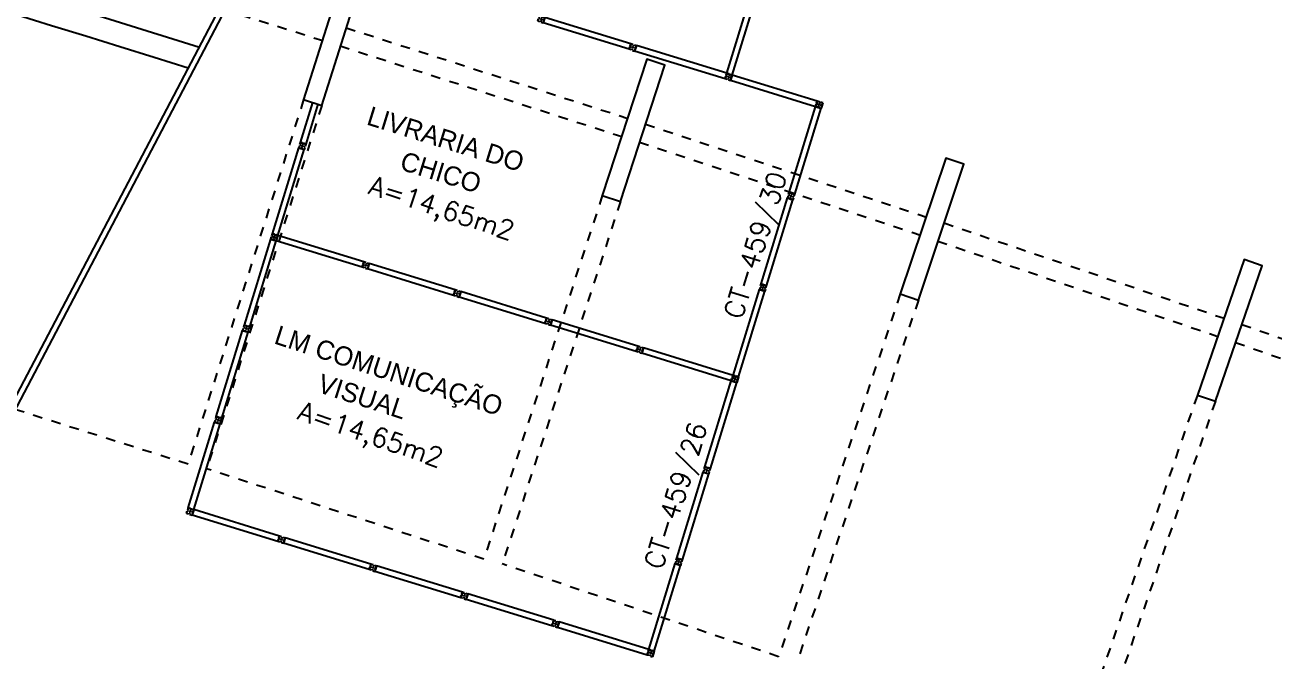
# Model space of a CAD drawing. Extents: x -165 to 137, y 302 to 416.
# Drawn here: x 100.25 to 113.31, y 339.1 to 345.75 of the extents above; entities that cross this region are included whole.
import ezdxf
from ezdxf.enums import TextEntityAlignment as Align

# ---------------------------------------------------------------- set-up
doc = ezdxf.new("R2010")
doc.units = 0
doc.header["$LTSCALE"] = 0.02
doc.header["$MEASUREMENT"] = 0
doc.linetypes.add('HIDDEN2', pattern=[0.1875, 0.125, -0.0625])
doc.layers.get('0').update_dxf_attribs({"linetype": 'CONTINUOUS'})
for name, color, linetype in [('DIV', 2, 'CONTINUOUS'), ('ESTR', 3, 'CONTINUOUS'), ('PISO', 1, 'CONTINUOUS'), ('PROJ', 1, 'HIDDEN2'), ('TEXTO', 2, 'CONTINUOUS'), ('ÁREA', 2, 'CONTINUOUS')]:
    doc.layers.add(name, color=color, linetype=linetype)
doc.styles.add('UNB-100', font='simplex.shx', dxfattribs={"height": 0.2})

# ---------------------------------------------------------------- blocks, each defined once
blk = doc.blocks.new('DIVMT-TTS')
for p, q in [((-0.03, 0.03), (-0.03, 0.006)), ((-0.008, 0.03), (-0.03, 0.03)), ((-0.0185, 0.006), (-0.03, 0.006)), ((-0.0185, -0.006), (-0.0185, 0.006)), ((-0.008, 0.03), (-0.008, 0.02)), ((-0.008, 0.02), (0.008, 0.02)), ((-0.0051, 0), (0.0051, 0)), ((0.0051, 0), (-0.0051, 0)), ((-0.0051, 0), (0.0051, 0)), ((0, -0.0051), (0, 0.0051)), ((0, 0.0051), (0, -0.0051)), ((0.008, 0.03), (0.008, 0.02)), ((0.008, 0.03), (0.03, 0.03)), ((0.0205, 0.006), (0.03, 0.006)), ((0.0205, -0.006), (0.0205, 0.006)), ((0.0205, 0.006), (0.0205, -0.006)), ((0.0205, 0.006), (0.03, 0.006)), ((0.97, 0.03), (0.03, 0.03)), ((0.03, 0.006), (0.03, 0.03)), ((0.03, -0.03), (0.03, 0.03)), ((0.03, -0.005), (0.03, 0.005)), ((0.97, -0.03), (0.97, 0.03)), ((0.97, 0.03), (0.97, 0.009)), ((0.97, 0.009), (0.97, 0.027)), ((0.9795, 0.006), (0.97, 0.006)), ((0.97, -0.005), (0.97, 0.005)), ((0.9795, 0.006), (0.9795, -0.006)), ((1.0051, 0), (0.9949, 0)), ((1, 0.0051), (1, -0.0051)), ((-0.0185, -0.006), (-0.03, -0.006)), ((-0.03, -0.03), (-0.03, -0.006)), ((-0.008, -0.03), (-0.03, -0.03)), ((-0.008, -0.03), (-0.008, -0.02)), ((-0.008, -0.02), (0.008, -0.02)), ((0.008, -0.03), (0.008, -0.02)), ((0.008, -0.03), (0.03, -0.03)), ((0.0205, -0.006), (0.03, -0.006)), ((0.0205, -0.006), (0.03, -0.006)), ((0.03, -0.006), (0.03, -0.03)), ((0.97, -0.03), (0.03, -0.03)), ((0.9795, -0.006), (0.97, -0.006)), ((0.97, -0.009), (0.97, -0.027))]:
    blk.add_line(p, q)

msp = doc.modelspace()

# ---------------------------------------------------------------- linework, layer by layer
at = {"layer": 'DIV', "color": 1}
for p, q in [((107.588, 345.248), (107.864, 346.146)), ((107.645, 345.23), (107.922, 346.129)), ((108.241, 344.001), (108.517, 344.899)), ((108.298, 343.983), (108.574, 344.882)), ((107.947, 343.045), (108.223, 343.944)), ((108.004, 343.027), (108.28, 343.926)), ((108.229, 343.965), (108.223, 343.944)), ((108.246, 343.937), (108.223, 343.944)), ((108.223, 343.944), (108.28, 343.926)), ((108.229, 343.965), (108.239, 343.962)), ((108.234, 343.98), (108.241, 344.001)), ((108.234, 343.98), (108.244, 343.977)), ((108.244, 343.977), (108.239, 343.962)), ((108.241, 344.001), (108.264, 343.994)), ((108.241, 344.001), (108.298, 343.983)), ((108.261, 343.995), (108.243, 344)), ((108.249, 343.946), (108.246, 343.937)), ((108.249, 343.946), (108.246, 343.937)), ((108.247, 343.936), (108.256, 343.933)), ((108.249, 343.946), (108.26, 343.942)), ((108.26, 343.942), (108.249, 343.946)), ((108.256, 343.965), (108.265, 343.962)), ((108.265, 343.962), (108.256, 343.965)), ((108.265, 343.962), (108.256, 343.965)), ((108.26, 343.942), (108.257, 343.933)), ((108.26, 343.942), (108.257, 343.933)), ((108.257, 343.933), (108.28, 343.926)), ((108.262, 343.968), (108.259, 343.959)), ((108.259, 343.959), (108.262, 343.968)), ((108.262, 343.968), (108.259, 343.959)), ((108.259, 343.959), (108.262, 343.968)), ((108.26, 343.983), (108.264, 343.994)), ((108.26, 343.983), (108.272, 343.979)), ((108.261, 343.985), (108.264, 343.994)), ((108.272, 343.981), (108.261, 343.985)), ((108.264, 343.994), (108.274, 343.991)), ((108.272, 343.979), (108.275, 343.99)), ((108.272, 343.981), (108.275, 343.99)), ((108.298, 343.983), (108.275, 343.99)), ((108.282, 343.965), (108.277, 343.95)), ((108.287, 343.947), (108.277, 343.95)), ((108.278, 343.989), (108.295, 343.984)), ((108.298, 343.983), (108.278, 343.989)), ((108.287, 343.947), (108.28, 343.926)), ((108.291, 343.962), (108.282, 343.965)), ((108.291, 343.962), (108.298, 343.983)), ((107.653, 342.089), (107.929, 342.988)), ((107.71, 342.072), (107.986, 342.97)), ((107.936, 343.009), (107.929, 342.988)), ((107.952, 342.981), (107.929, 342.988)), ((107.929, 342.988), (107.986, 342.97)), ((107.936, 343.009), (107.945, 343.006)), ((107.94, 343.024), (107.947, 343.045)), ((107.94, 343.024), (107.95, 343.021)), ((107.95, 343.021), (107.945, 343.006)), ((107.947, 343.045), (108.004, 343.027)), ((107.947, 343.045), (107.97, 343.038)), ((107.967, 343.039), (107.95, 343.044)), ((107.955, 342.99), (107.952, 342.981)), ((107.955, 342.99), (107.952, 342.981)), ((107.953, 342.98), (107.963, 342.977)), ((107.955, 342.99), (107.966, 342.986)), ((107.966, 342.986), (107.955, 342.99)), ((107.972, 343.006), (107.962, 343.009)), ((107.962, 343.009), (107.972, 343.006)), ((107.972, 343.006), (107.962, 343.009)), ((107.966, 342.986), (107.964, 342.977)), ((107.966, 342.986), (107.964, 342.977)), ((107.964, 342.977), (107.986, 342.97)), ((107.965, 343.003), (107.968, 343.012)), ((107.968, 343.012), (107.965, 343.003)), ((107.965, 343.003), (107.968, 343.012)), ((107.968, 343.012), (107.965, 343.003)), ((107.966, 343.027), (107.97, 343.038)), ((107.966, 343.027), (107.978, 343.023)), ((107.967, 343.029), (107.97, 343.038)), ((107.978, 343.025), (107.967, 343.029)), ((107.971, 343.038), (107.98, 343.035)), ((107.978, 343.025), (107.981, 343.034)), ((107.978, 343.023), (107.981, 343.034)), ((108.004, 343.027), (107.981, 343.034)), ((107.988, 343.009), (107.983, 342.994)), ((107.993, 342.991), (107.983, 342.994)), ((107.984, 343.034), (108.001, 343.028)), ((108.004, 343.027), (107.984, 343.034)), ((107.993, 342.991), (107.986, 342.97)), ((107.998, 343.006), (107.988, 343.009)), ((107.998, 343.006), (108.004, 343.027)), ((107.359, 341.133), (107.635, 342.032)), ((107.416, 341.116), (107.693, 342.014)), ((107.065, 340.177), (107.341, 341.076)), ((107.123, 340.16), (107.399, 341.058)), ((107.348, 341.097), (107.341, 341.076)), ((107.364, 341.069), (107.341, 341.076)), ((107.341, 341.076), (107.399, 341.058)), ((107.348, 341.097), (107.358, 341.094)), ((107.353, 341.112), (107.359, 341.133)), ((107.353, 341.112), (107.362, 341.109)), ((107.362, 341.109), (107.358, 341.094)), ((107.359, 341.133), (107.382, 341.126)), ((107.359, 341.133), (107.416, 341.116)), ((107.379, 341.127), (107.362, 341.132)), ((107.367, 341.078), (107.364, 341.069)), ((107.367, 341.078), (107.364, 341.069)), ((107.365, 341.069), (107.375, 341.066)), ((107.367, 341.078), (107.379, 341.074)), ((107.379, 341.074), (107.367, 341.078)), ((107.374, 341.097), (107.384, 341.094)), ((107.384, 341.094), (107.374, 341.097)), ((107.384, 341.094), (107.374, 341.097)), ((107.379, 341.074), (107.376, 341.065)), ((107.379, 341.074), (107.376, 341.065)), ((107.376, 341.065), (107.399, 341.058)), ((107.38, 341.101), (107.377, 341.091)), ((107.377, 341.091), (107.38, 341.101)), ((107.38, 341.101), (107.377, 341.091)), ((107.377, 341.091), (107.38, 341.101)), ((107.379, 341.115), (107.382, 341.126)), ((107.379, 341.117), (107.382, 341.126)), ((107.391, 341.114), (107.379, 341.117)), ((107.379, 341.115), (107.39, 341.112)), ((107.383, 341.126), (107.393, 341.123)), ((107.39, 341.112), (107.394, 341.123)), ((107.391, 341.114), (107.394, 341.123)), ((107.416, 341.116), (107.394, 341.123)), ((107.396, 341.122), (107.414, 341.117)), ((107.416, 341.116), (107.396, 341.122)), ((107.4, 341.098), (107.396, 341.082)), ((107.405, 341.079), (107.396, 341.082)), ((107.405, 341.079), (107.399, 341.058)), ((107.41, 341.095), (107.4, 341.098)), ((107.41, 341.095), (107.416, 341.116)), ((106.771, 339.222), (107.048, 340.12)), ((106.829, 339.204), (107.105, 340.102)), ((107.054, 340.141), (107.048, 340.12)), ((107.071, 340.113), (107.048, 340.12)), ((107.048, 340.12), (107.105, 340.102)), ((107.054, 340.141), (107.064, 340.138)), ((107.059, 340.156), (107.065, 340.177)), ((107.059, 340.156), (107.068, 340.154)), ((107.068, 340.154), (107.064, 340.138)), ((107.065, 340.177), (107.123, 340.16)), ((107.065, 340.177), (107.088, 340.17)), ((107.085, 340.171), (107.068, 340.177)), ((107.073, 340.122), (107.071, 340.113)), ((107.073, 340.122), (107.071, 340.113)), ((107.072, 340.113), (107.081, 340.11)), ((107.073, 340.122), (107.085, 340.119)), ((107.085, 340.119), (107.073, 340.122)), ((107.09, 340.138), (107.08, 340.141)), ((107.08, 340.141), (107.09, 340.138)), ((107.09, 340.138), (107.08, 340.141)), ((107.085, 340.119), (107.082, 340.11)), ((107.085, 340.119), (107.082, 340.11)), ((107.082, 340.11), (107.105, 340.102)), ((107.084, 340.135), (107.087, 340.145)), ((107.087, 340.145), (107.084, 340.135)), ((107.084, 340.135), (107.087, 340.145)), ((107.087, 340.145), (107.084, 340.135)), ((107.085, 340.161), (107.088, 340.17)), ((107.085, 340.159), (107.088, 340.17)), ((107.097, 340.158), (107.085, 340.161)), ((107.085, 340.159), (107.096, 340.156)), ((107.089, 340.17), (107.099, 340.167)), ((107.096, 340.156), (107.1, 340.167)), ((107.097, 340.158), (107.1, 340.167)), ((107.123, 340.16), (107.1, 340.167)), ((107.107, 340.142), (107.102, 340.126)), ((107.111, 340.124), (107.102, 340.126)), ((107.103, 340.166), (107.12, 340.161)), ((107.123, 340.16), (107.103, 340.166)), ((107.111, 340.124), (107.105, 340.102)), ((107.116, 340.139), (107.107, 340.142)), ((107.116, 340.139), (107.123, 340.16))]:
    msp.add_line(p, q, dxfattribs=at)
at = {"layer": 'DIV'}
for p, q in [((106.567, 345.499), (106.574, 345.522)), ((106.588, 345.492), (106.567, 345.499)), ((106.585, 345.518), (106.574, 345.522)), ((106.584, 345.556), (106.577, 345.533)), ((106.588, 345.53), (106.577, 345.533)), ((106.605, 345.55), (106.584, 345.556)), ((106.588, 345.53), (106.585, 345.518)), ((106.588, 345.492), (106.591, 345.502)), ((106.591, 345.502), (106.606, 345.497)), ((106.599, 345.52), (106.609, 345.517)), ((106.609, 345.517), (106.599, 345.52)), ((106.599, 345.52), (106.609, 345.517)), ((106.605, 345.55), (106.603, 345.54)), ((106.603, 345.54), (106.618, 345.535)), ((106.606, 345.524), (106.603, 345.514)), ((106.603, 345.514), (106.606, 345.524)), ((106.603, 345.488), (106.606, 345.497)), ((106.603, 345.488), (106.624, 345.481)), ((106.621, 345.545), (106.618, 345.535)), ((106.621, 345.545), (106.642, 345.539)), ((106.626, 345.518), (106.622, 345.507)), ((106.622, 345.507), (106.626, 345.518)), ((106.622, 345.507), (106.631, 345.504)), ((106.622, 345.507), (106.631, 345.504)), ((106.642, 345.539), (106.624, 345.481)), ((106.631, 345.504), (106.624, 345.481)), ((107.57, 345.19), (106.624, 345.481)), ((106.626, 345.518), (106.635, 345.516)), ((106.626, 345.518), (106.635, 345.516)), ((106.634, 345.515), (106.632, 345.505)), ((106.635, 345.516), (106.642, 345.539)), ((107.588, 345.248), (106.642, 345.539)), ((107.588, 345.248), (107.57, 345.19)), ((107.57, 345.19), (107.578, 345.213)), ((107.57, 345.19), (107.577, 345.21)), ((107.592, 345.184), (107.57, 345.19)), ((107.577, 345.21), (107.571, 345.193)), ((107.581, 345.224), (107.578, 345.214)), ((107.589, 345.21), (107.578, 345.213)), ((107.587, 345.21), (107.578, 345.213)), ((107.588, 345.248), (107.581, 345.225)), ((107.592, 345.221), (107.581, 345.225)), ((107.59, 345.222), (107.581, 345.225)), ((107.582, 345.228), (107.587, 345.245)), ((107.587, 345.21), (107.59, 345.222)), ((107.609, 345.241), (107.588, 345.248)), ((107.588, 345.248), (107.645, 345.23)), ((107.592, 345.221), (107.589, 345.21)), ((107.608, 345.241), (107.591, 345.247)), ((107.592, 345.184), (107.594, 345.193)), ((107.594, 345.193), (107.61, 345.189)), ((107.603, 345.212), (107.613, 345.209)), ((107.613, 345.209), (107.603, 345.212)), ((107.603, 345.212), (107.613, 345.209)), ((107.613, 345.209), (107.603, 345.212)), ((107.613, 345.209), (107.603, 345.212)), ((107.609, 345.241), (107.606, 345.232)), ((107.606, 345.232), (107.622, 345.227)), ((107.609, 345.215), (107.606, 345.205)), ((107.606, 345.205), (107.609, 345.215)), ((107.606, 345.205), (107.609, 345.215)), ((107.606, 345.205), (107.609, 345.215)), ((107.607, 345.179), (107.61, 345.189)), ((107.608, 345.232), (107.611, 345.241)), ((107.62, 345.228), (107.608, 345.232)), ((107.612, 345.24), (107.622, 345.237)), ((107.62, 345.228), (107.623, 345.237)), ((107.624, 345.236), (107.622, 345.227)), ((107.624, 345.236), (107.645, 345.23)), ((107.625, 345.236), (107.643, 345.231)), ((107.645, 345.23), (107.625, 345.236)), ((107.629, 345.21), (107.626, 345.198)), ((107.626, 345.198), (107.629, 345.21)), ((107.626, 345.198), (107.635, 345.196)), ((107.626, 345.198), (107.635, 345.196)), ((107.645, 345.23), (107.628, 345.173)), ((107.635, 345.196), (107.628, 345.173)), ((107.629, 345.21), (107.638, 345.207)), ((107.629, 345.21), (107.638, 345.207)), ((107.638, 345.206), (107.635, 345.197)), ((107.638, 345.207), (107.645, 345.23)), ((108.534, 344.957), (107.645, 345.23)), ((107.607, 345.179), (107.628, 345.173)), ((108.517, 344.899), (107.628, 345.173)), ((103.129, 344.526), (103.257, 344.943)), ((103.187, 344.508), (103.315, 344.925)), ((108.534, 344.957), (108.517, 344.899)), ((108.527, 344.933), (108.524, 344.923)), ((108.534, 344.957), (108.527, 344.934)), ((108.536, 344.931), (108.527, 344.934)), ((108.538, 344.93), (108.527, 344.934)), ((108.528, 344.936), (108.534, 344.957)), ((108.528, 344.937), (108.534, 344.954)), ((108.528, 344.936), (108.538, 344.933)), ((108.538, 344.933), (108.533, 344.918)), ((108.533, 344.92), (108.536, 344.931)), ((108.555, 344.95), (108.534, 344.957)), ((108.534, 344.957), (108.557, 344.95)), ((108.538, 344.93), (108.535, 344.919)), ((108.555, 344.95), (108.553, 344.941)), ((108.553, 344.941), (108.568, 344.936)), ((108.553, 344.914), (108.556, 344.924)), ((108.556, 344.924), (108.553, 344.914)), ((108.553, 344.914), (108.556, 344.924)), ((108.556, 344.924), (108.553, 344.914)), ((108.553, 344.914), (108.556, 344.924)), ((108.556, 344.924), (108.553, 344.914)), ((108.554, 344.939), (108.557, 344.95)), ((108.554, 344.939), (108.565, 344.935)), ((108.565, 344.935), (108.569, 344.946)), ((108.571, 344.946), (108.568, 344.936)), ((108.592, 344.939), (108.569, 344.946)), ((108.571, 344.946), (108.592, 344.939)), ((108.592, 344.939), (108.574, 344.882)), ((108.585, 344.916), (108.592, 344.939)), ((108.585, 344.918), (108.592, 344.939)), ((108.517, 344.899), (108.524, 344.922)), ((108.523, 344.92), (108.517, 344.899)), ((108.517, 344.899), (108.523, 344.919)), ((108.538, 344.893), (108.517, 344.899)), ((108.54, 344.892), (108.517, 344.899)), ((108.517, 344.899), (108.574, 344.882)), ((108.523, 344.919), (108.518, 344.902)), ((108.523, 344.92), (108.533, 344.918)), ((108.533, 344.92), (108.524, 344.922)), ((108.535, 344.919), (108.524, 344.922)), ((108.538, 344.893), (108.541, 344.903)), ((108.543, 344.901), (108.54, 344.892)), ((108.543, 344.901), (108.54, 344.892)), ((108.541, 344.903), (108.556, 344.898)), ((108.541, 344.892), (108.55, 344.889)), ((108.543, 344.901), (108.554, 344.898)), ((108.554, 344.898), (108.543, 344.901)), ((108.559, 344.918), (108.549, 344.921)), ((108.549, 344.921), (108.559, 344.918)), ((108.559, 344.918), (108.549, 344.921)), ((108.549, 344.921), (108.559, 344.918)), ((108.549, 344.921), (108.559, 344.918)), ((108.559, 344.918), (108.549, 344.921)), ((108.554, 344.898), (108.551, 344.889)), ((108.554, 344.898), (108.551, 344.889)), ((108.551, 344.889), (108.574, 344.882)), ((108.553, 344.888), (108.556, 344.898)), ((108.553, 344.888), (108.574, 344.882)), ((108.576, 344.921), (108.571, 344.906)), ((108.581, 344.903), (108.571, 344.906)), ((108.576, 344.919), (108.572, 344.908)), ((108.572, 344.908), (108.576, 344.919)), ((108.572, 344.908), (108.581, 344.905)), ((108.572, 344.908), (108.581, 344.905)), ((108.581, 344.905), (108.574, 344.882)), ((108.581, 344.903), (108.574, 344.882)), ((108.585, 344.918), (108.576, 344.921)), ((108.576, 344.919), (108.585, 344.916)), ((108.576, 344.919), (108.585, 344.916)), ((108.584, 344.915), (108.581, 344.906)), ((103.129, 344.526), (103.187, 344.508)), ((103.149, 344.52), (103.132, 344.525)), ((103.154, 344.487), (103.144, 344.49)), ((103.148, 344.484), (103.151, 344.493)), ((103.149, 344.51), (103.152, 344.519)), ((103.161, 344.506), (103.149, 344.51)), ((103.153, 344.519), (103.163, 344.516)), ((103.161, 344.506), (103.164, 344.515)), ((103.167, 344.514), (103.184, 344.509)), ((103.187, 344.508), (103.167, 344.514)), ((106.641, 342.337), (106.648, 342.36)), ((106.662, 342.331), (106.641, 342.337)), ((106.659, 342.357), (106.648, 342.36)), ((106.659, 342.395), (106.652, 342.372)), ((106.663, 342.368), (106.652, 342.372)), ((106.68, 342.388), (106.659, 342.395)), ((106.663, 342.368), (106.659, 342.357)), ((106.662, 342.331), (106.665, 342.341)), ((106.665, 342.341), (106.68, 342.336)), ((106.674, 342.359), (106.684, 342.356)), ((106.684, 342.356), (106.674, 342.359)), ((106.674, 342.359), (106.684, 342.356)), ((106.68, 342.388), (106.677, 342.379)), ((106.677, 342.379), (106.692, 342.374)), ((106.68, 342.362), (106.677, 342.352)), ((106.677, 342.352), (106.68, 342.362)), ((106.678, 342.326), (106.68, 342.336)), ((106.678, 342.326), (106.699, 342.32)), ((106.695, 342.384), (106.692, 342.374)), ((106.695, 342.384), (106.716, 342.377)), ((106.7, 342.357), (106.697, 342.346)), ((106.697, 342.346), (106.7, 342.357)), ((106.697, 342.346), (106.706, 342.343)), ((106.697, 342.346), (106.706, 342.343)), ((106.716, 342.377), (106.699, 342.32)), ((106.706, 342.343), (106.699, 342.32)), ((107.635, 342.032), (106.699, 342.32)), ((106.7, 342.357), (106.709, 342.354)), ((106.7, 342.357), (106.709, 342.354)), ((106.709, 342.353), (106.706, 342.344)), ((106.709, 342.354), (106.716, 342.377)), ((107.653, 342.089), (106.716, 342.377)), ((107.653, 342.089), (107.635, 342.032)), ((107.635, 342.032), (107.642, 342.055)), ((107.642, 342.053), (107.635, 342.032)), ((107.635, 342.032), (107.641, 342.052)), ((107.641, 342.052), (107.636, 342.035)), ((107.651, 342.052), (107.642, 342.055)), ((107.653, 342.051), (107.642, 342.055)), ((107.642, 342.053), (107.651, 342.05)), ((107.646, 342.065), (107.643, 342.056)), ((107.653, 342.089), (107.646, 342.066)), ((107.646, 342.068), (107.653, 342.089)), ((107.646, 342.068), (107.656, 342.065)), ((107.655, 342.063), (107.646, 342.066)), ((107.657, 342.063), (107.646, 342.066)), ((107.647, 342.069), (107.652, 342.086)), ((107.656, 342.065), (107.651, 342.05)), ((107.651, 342.052), (107.655, 342.063)), ((107.674, 342.083), (107.653, 342.089)), ((107.653, 342.089), (107.676, 342.082)), ((107.653, 342.089), (107.71, 342.072)), ((107.657, 342.063), (107.653, 342.051)), ((107.673, 342.083), (107.656, 342.088)), ((107.678, 342.05), (107.668, 342.053)), ((107.668, 342.053), (107.678, 342.05)), ((107.678, 342.05), (107.668, 342.053)), ((107.668, 342.053), (107.678, 342.05)), ((107.668, 342.053), (107.678, 342.05)), ((107.678, 342.05), (107.668, 342.053)), ((107.678, 342.05), (107.668, 342.053)), ((107.674, 342.083), (107.671, 342.073)), ((107.671, 342.073), (107.686, 342.068)), ((107.671, 342.047), (107.674, 342.057)), ((107.674, 342.057), (107.671, 342.047)), ((107.671, 342.047), (107.674, 342.057)), ((107.674, 342.057), (107.671, 342.047)), ((107.671, 342.047), (107.674, 342.057)), ((107.674, 342.057), (107.671, 342.047)), ((107.671, 342.047), (107.674, 342.057)), ((107.673, 342.071), (107.676, 342.082)), ((107.673, 342.073), (107.676, 342.082)), ((107.685, 342.07), (107.673, 342.073)), ((107.673, 342.071), (107.684, 342.068)), ((107.677, 342.082), (107.686, 342.079)), ((107.684, 342.068), (107.687, 342.079)), ((107.685, 342.07), (107.687, 342.079)), ((107.689, 342.078), (107.686, 342.068)), ((107.71, 342.072), (107.687, 342.079)), ((107.689, 342.078), (107.71, 342.072)), ((107.69, 342.078), (107.707, 342.072)), ((107.71, 342.072), (107.69, 342.078)), ((107.694, 342.053), (107.69, 342.038)), ((107.694, 342.051), (107.691, 342.04)), ((107.691, 342.04), (107.694, 342.051)), ((107.71, 342.072), (107.693, 342.014)), ((107.704, 342.051), (107.694, 342.053)), ((107.694, 342.051), (107.703, 342.049)), ((107.694, 342.051), (107.703, 342.049)), ((107.703, 342.049), (107.71, 342.072)), ((107.704, 342.051), (107.71, 342.072)), ((107.656, 342.025), (107.635, 342.032)), ((107.658, 342.025), (107.635, 342.032)), ((107.635, 342.032), (107.693, 342.014)), ((107.656, 342.025), (107.659, 342.035)), ((107.661, 342.034), (107.658, 342.025)), ((107.661, 342.034), (107.658, 342.025)), ((107.659, 342.035), (107.675, 342.03)), ((107.659, 342.025), (107.669, 342.022)), ((107.661, 342.034), (107.673, 342.03)), ((107.673, 342.03), (107.661, 342.034)), ((107.673, 342.03), (107.67, 342.021)), ((107.673, 342.03), (107.67, 342.021)), ((107.67, 342.021), (107.693, 342.014)), ((107.672, 342.021), (107.675, 342.03)), ((107.672, 342.021), (107.693, 342.014)), ((107.699, 342.035), (107.69, 342.038)), ((107.691, 342.04), (107.7, 342.037)), ((107.691, 342.04), (107.7, 342.037)), ((107.7, 342.037), (107.693, 342.014)), ((107.699, 342.035), (107.693, 342.014)), ((107.703, 342.048), (107.7, 342.038)), ((105.76, 339.47), (105.767, 339.493)), ((105.781, 339.463), (105.76, 339.47)), ((105.778, 339.489), (105.767, 339.493)), ((105.777, 339.527), (105.77, 339.504)), ((105.781, 339.501), (105.77, 339.504)), ((105.798, 339.521), (105.777, 339.527)), ((105.781, 339.501), (105.778, 339.489)), ((105.781, 339.463), (105.784, 339.473)), ((105.784, 339.473), (105.799, 339.468)), ((105.792, 339.491), (105.802, 339.488)), ((105.802, 339.488), (105.792, 339.491)), ((105.792, 339.491), (105.802, 339.488)), ((105.798, 339.521), (105.795, 339.511)), ((105.795, 339.511), (105.811, 339.506)), ((105.799, 339.495), (105.796, 339.485)), ((105.796, 339.485), (105.799, 339.495)), ((105.796, 339.459), (105.799, 339.468)), ((105.796, 339.459), (105.817, 339.452)), ((105.814, 339.516), (105.811, 339.506)), ((105.814, 339.516), (105.835, 339.51)), ((105.819, 339.489), (105.815, 339.478)), ((105.815, 339.478), (105.819, 339.489)), ((105.815, 339.478), (105.824, 339.475)), ((105.815, 339.478), (105.824, 339.475)), ((105.835, 339.51), (105.817, 339.452)), ((105.824, 339.475), (105.817, 339.452)), ((106.754, 339.164), (105.817, 339.452)), ((105.819, 339.489), (105.828, 339.487)), ((105.819, 339.489), (105.828, 339.487)), ((105.827, 339.486), (105.824, 339.476)), ((105.828, 339.487), (105.835, 339.51)), ((106.771, 339.222), (105.835, 339.51)), ((106.771, 339.222), (106.754, 339.164)), ((106.754, 339.164), (106.761, 339.187)), ((106.754, 339.164), (106.76, 339.184)), ((106.76, 339.184), (106.755, 339.167)), ((106.764, 339.198), (106.761, 339.188)), ((106.77, 339.184), (106.761, 339.187)), ((106.772, 339.184), (106.761, 339.187)), ((106.771, 339.222), (106.764, 339.199)), ((106.774, 339.196), (106.764, 339.199)), ((106.775, 339.195), (106.764, 339.199)), ((106.765, 339.202), (106.771, 339.219)), ((106.77, 339.184), (106.774, 339.196)), ((106.793, 339.215), (106.771, 339.222)), ((106.771, 339.222), (106.829, 339.204)), ((106.775, 339.195), (106.772, 339.184)), ((106.792, 339.215), (106.774, 339.221)), ((106.796, 339.183), (106.786, 339.186)), ((106.786, 339.186), (106.796, 339.183)), ((106.796, 339.183), (106.786, 339.186)), ((106.786, 339.186), (106.796, 339.183)), ((106.796, 339.183), (106.786, 339.186)), ((106.793, 339.215), (106.79, 339.206)), ((106.79, 339.206), (106.805, 339.201)), ((106.79, 339.179), (106.793, 339.189)), ((106.793, 339.189), (106.79, 339.179)), ((106.79, 339.179), (106.793, 339.189)), ((106.79, 339.179), (106.793, 339.189)), ((106.792, 339.205), (106.794, 339.215)), ((106.803, 339.202), (106.792, 339.205)), ((106.795, 339.214), (106.805, 339.211)), ((106.803, 339.202), (106.806, 339.211)), ((106.808, 339.21), (106.805, 339.201)), ((106.808, 339.21), (106.829, 339.204)), ((106.809, 339.21), (106.826, 339.205)), ((106.829, 339.204), (106.809, 339.21)), ((106.813, 339.184), (106.809, 339.172)), ((106.809, 339.172), (106.813, 339.184)), ((106.829, 339.204), (106.811, 339.147)), ((106.813, 339.184), (106.822, 339.181)), ((106.813, 339.184), (106.822, 339.181)), ((106.821, 339.18), (106.819, 339.171)), ((106.822, 339.181), (106.829, 339.204)), ((106.775, 339.158), (106.754, 339.164)), ((106.775, 339.158), (106.778, 339.167)), ((106.778, 339.167), (106.793, 339.163)), ((106.79, 339.153), (106.793, 339.163)), ((106.79, 339.153), (106.811, 339.147)), ((106.809, 339.172), (106.818, 339.17)), ((106.809, 339.172), (106.818, 339.17)), ((106.818, 339.17), (106.811, 339.147))]:
    msp.add_line(p, q, dxfattribs=at)
at = {"layer": 'ESTR'}
for points in [[(103.161, 344.973), (103.352, 344.913), (103.804, 346.343), (103.614, 346.403)], [(106.286, 343.97), (106.476, 343.908), (106.941, 345.334), (106.751, 345.396)], [(109.403, 342.94), (109.592, 342.876), (110.069, 344.298), (109.88, 344.362)], [(112.51, 341.883), (112.699, 341.818), (113.189, 343.236), (112.999, 343.301)]]:
    msp.add_lwpolyline(points, close=True, dxfattribs=at)
at = {"layer": 'PISO'}
for p, q in [((99.571, 340.765), (112.483, 365.334)), ((99.596, 340.684), (112.578, 365.388)), ((100.272, 346.085), (102.071, 345.523))]:
    msp.add_line(p, q, dxfattribs=at)
msp.add_arc((-13.16, -22.598), 385.488, 72.6253, 79.74039, dxfattribs=at)
at = {"layer": 'PROJ'}
for p, q in [((100.406, 346.514), (103.361, 345.592)), ((103.606, 345.724), (106.552, 344.777)), ((103.544, 345.534), (106.491, 344.587)), ((103.161, 344.973), (101.953, 341.16)), ((103.352, 344.913), (102.144, 341.1)), ((106.737, 344.717), (109.676, 343.745)), ((106.674, 344.527), (109.613, 343.555)), ((106.286, 343.97), (105.046, 340.167)), ((106.476, 343.908), (105.236, 340.105)), ((109.86, 343.683), (112.79, 342.686)), ((109.796, 343.493), (112.726, 342.496)), ((109.403, 342.94), (108.13, 339.147)), ((109.592, 342.876), (108.32, 339.084)), ((112.974, 342.622), (115.895, 341.6)), ((112.908, 342.433), (115.829, 341.411)), ((101.953, 341.16), (99.045, 342.081)), ((112.51, 341.883), (111.205, 338.102)), ((112.699, 341.818), (111.394, 338.036)), ((105.046, 340.167), (102.146, 341.113)), ((108.13, 339.147), (105.238, 340.118))]:
    msp.add_line(p, q, dxfattribs=at)

# ---------------------------------------------------------------- block references
at = {"layer": 'DIV', "xscale": -1, "rotation": 162.9129971681445}
for p in [(105.648, 345.813), (102.855, 343.533), (103.811, 343.239), (104.767, 342.945), (105.723, 342.651), (101.974, 340.665), (102.93, 340.371), (103.886, 340.077), (104.841, 339.784)]:
    msp.add_blockref('DIVMT-TTS', p, dxfattribs=at)
at = {"layer": 'DIV', "rotation": 252.9129971681435}
for p in [(103.149, 344.488), (102.855, 343.533), (102.561, 342.577), (102.268, 341.621)]:
    msp.add_blockref('DIVMT-TTS', p, dxfattribs=at)

# ---------------------------------------------------------------- texts
at = {"layer": 'TEXTO'}
for s, rotation, p in [('LIVRARIA DO', 342.8087, (103.809, 344.715)), ('CHICO', 342.8087, (104.156, 344.245)), ('LM COMUNICAÇÃO', 342.1064, (102.841, 342.425)), ('VISUAL', 342.1064, (103.293, 341.919))]:
    msp.add_text(s, height=0.2, rotation=rotation, dxfattribs=at).set_placement(p)
at = {"layer": 'ÁREA', "style": 'UNB-100'}
for s, rotation, p in [('A=14,65m2', 341.7729, (104.577, 343.745)), ('CT-459/30', 72.4786, (107.981, 343.421)), ('A=14,65m2', 341.0707, (103.832, 341.378)), ('CT-459/26', 72.4786, (107.148, 340.802))]:
    msp.add_text(s, height=0.2, rotation=rotation, dxfattribs=at).set_placement(p, align=Align.CENTER)

doc.saveas('drawing.dxf')
